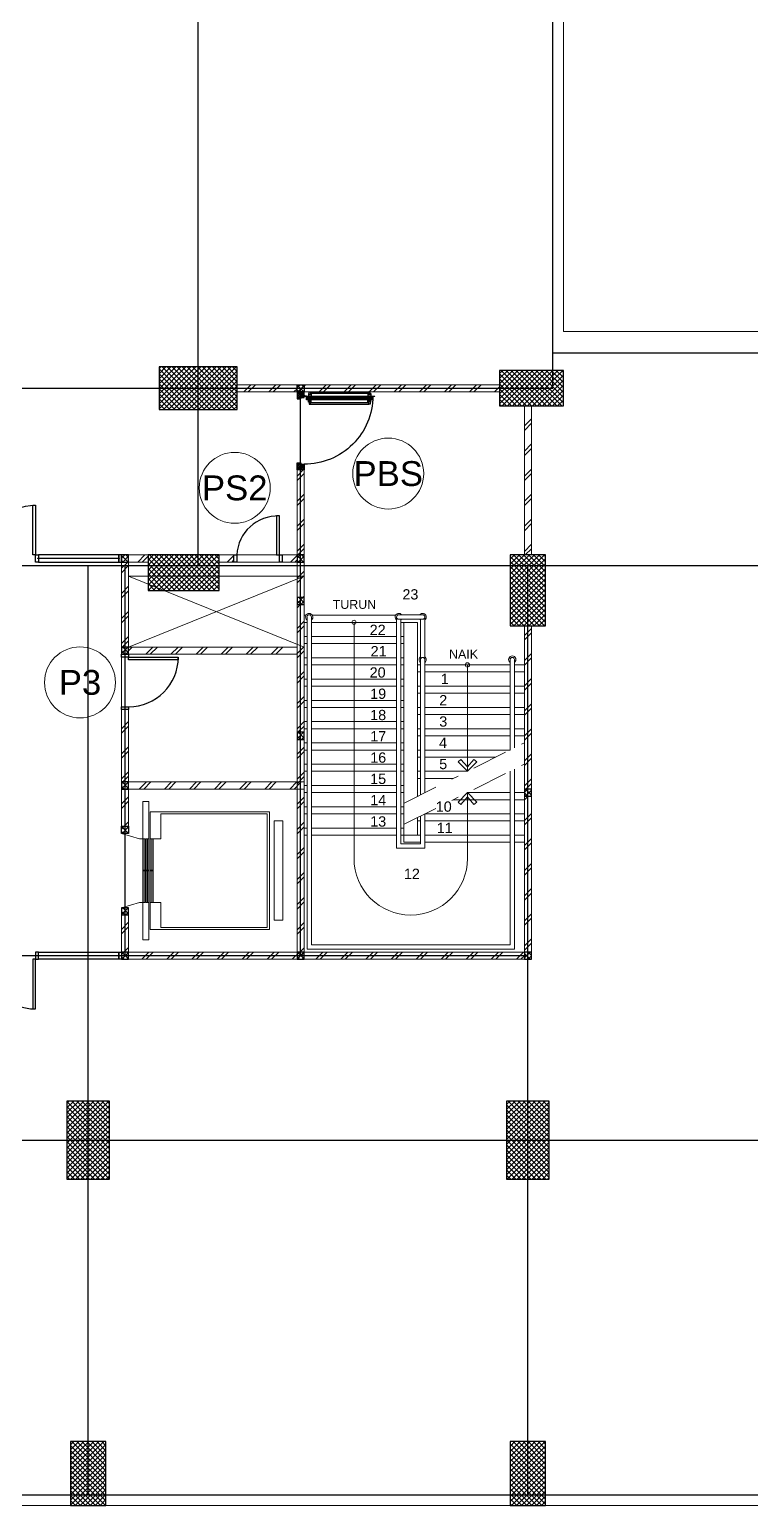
# Model space of a CAD drawing. Header units: millimetres. Extents: x -108 to 351, y -17 to 192.
# Drawn here: x 36.37 to 46.54, y -0.15 to 20.66 of the extents above; entities that cross this region are included whole.
import ezdxf
from ezdxf.enums import TextEntityAlignment as Align

# ---------------------------------------------------------------- set-up
doc = ezdxf.new("R2010")
doc.units = ezdxf.units.MM
doc.linetypes.add('DASHDOT', pattern=[1, 0.5, -0.25, 0, -0.25])
for name, color, linetype, lineweight in [('ars', 11, 'Continuous', 0), ('ars @ 1', 11, 'Continuous', 0), ('ARSIR', 31, 'Continuous', 5), ('KACA', 151, 'Continuous', 5), ('KOL', 1, 'Continuous', 30), ('KOLOM', 4, 'Continuous', 9), ('lan', 7, 'Continuous', 15), ('LIFT', 15, 'Continuous', 15), ('NOT', 7, 'Continuous', 20), ('Stair', 7, 'Continuous', 15), ('tem', 5, 'Continuous', 20)]:
    doc.layers.add(name, color=color, linetype=linetype, lineweight=lineweight)
doc.layers.add('as', color=1, linetype='Continuous', plot=False)
for name, color, linetype in [('HID', 1, 'Continuous'), ('Kusen', 30, 'Continuous'), ('STL', 6, 'Continuous')]:
    doc.layers.add(name, color=color, linetype=linetype)
doc.styles.add('RM25', font='arial.ttf')
doc.styles.add('S', font='simplex', dxfattribs={"width": 0.75})
doc.styles.get("Standard").update_dxf_attribs({"font": 'arial.ttf'})
pattern_1 = [(45, (0, -5), (-0.03535534, 0.03535534), []), (135, (0, -5), (-0.03535534, -0.03535534), [])]
pattern_2 = [(45, (0.1875, 0.385), (-0.1767767, 0.1767767), []), (45, (0.25, 0.385), (-0.1767767, 0.1767767), [])]
pattern_3 = [(225, (1.1, 1e-06), (-0.014142, 0.014142), []), (135, (1.1, 1e-06), (0.014142, 0.014142), [])]
pattern_4 = [(315, (-2e-13, 1e-06), (0.014142, 0.014142), []), (45, (-2e-13, 1e-06), (-0.014142, 0.014142), [])]
pattern_5 = [(45, (0, 0), (-0.1767767, 0.1767767), []), (45, (0.0625, 0), (-0.1767767, 0.1767767), [])]

# ---------------------------------------------------------------- blocks, each defined once
blk = doc.blocks.new('NAV')
blk.add_circle((0, -0.4), 0.4)
at = {"style": 'S', "width": 0.75, "flags": 4}
blk.add_attdef('AV', text='', height=0.3, dxfattribs=at).set_placement((0, -0.4), align=Align.MIDDLE)
blk = doc.blocks.new('k1')
at = {"layer": 'ars'}
h = blk.add_hatch(dxfattribs=at)
h.set_pattern_fill('_USER', color=256, scale=0.05, angle=45, double=1, pattern_type=0)
h.set_pattern_definition(pattern_1)
h.paths.add_polyline_path([(-0.3, -0.55), (0.3, -0.55), (0.3, 0.55), (-0.3, 0.55)])
at = {"layer": 'KOL'}
blk.add_lwpolyline([(-0.3, -0.55), (0.3, -0.55), (0.3, 0.55), (-0.3, 0.55)], close=True, dxfattribs=at)
blk = doc.blocks.new('k3')
at = {"layer": 'ars'}
h = blk.add_hatch(dxfattribs=at)
h.set_pattern_fill('_USER', color=256, scale=0.05, angle=45, double=1, pattern_type=0)
h.set_pattern_definition([(45, (0, -5.05), (-0.03535534, 0.03535534), []), (135, (0, -5.05), (-0.03535534, -0.03535534), [])])
h.paths.add_polyline_path([(-0.25, -0.45), (0.25, -0.45), (0.25, 0.45), (-0.25, 0.45)])
at = {"layer": 'KOL'}
blk.add_lwpolyline([(-0.25, -0.45), (0.25, -0.45), (0.25, 0.45), (-0.25, 0.45)], close=True, dxfattribs=at)
blk = doc.blocks.new('k2')
at = {"layer": 'ars'}
h = blk.add_hatch(dxfattribs=at)
h.set_pattern_fill('_USER', color=256, scale=0.05, angle=45, double=1, pattern_type=0)
h.set_pattern_definition(pattern_1)
h.paths.add_polyline_path([(-0.25, -0.5), (0.25, -0.5), (0.25, 0.5), (-0.25, 0.5)])
at = {"layer": 'KOL'}
blk.add_lwpolyline([(-0.25, -0.5), (0.25, -0.5), (0.25, 0.5), (-0.25, 0.5)], close=True, dxfattribs=at)
blk = doc.blocks.new('K 10.10')
at = {"layer": 'ars'}
h = blk.add_hatch(dxfattribs=at)
h.set_pattern_fill('_USER', color=256, scale=0.05, angle=45, double=1, pattern_type=0)
h.set_pattern_definition([(45, (0, 0), (-0.035355339, 0.035355339), []), (135, (0, 0), (-0.035355339, -0.035355339), [])])
h.paths.add_polyline_path([(1560.538, 1380.407), (1560.638, 1380.407), (1560.638, 1380.507), (1560.538, 1380.507)])
at = {"layer": 'KOL'}
blk.add_lwpolyline([(1560.538, 1380.407), (1560.638, 1380.407), (1560.638, 1380.507), (1560.538, 1380.507)], close=True, dxfattribs=at)
blk = doc.blocks.new('D-P90')
at = {"layer": 'ars'}
h = blk.add_hatch(dxfattribs=at)
h.set_pattern_fill('ANSI37', color=256, scale=0.005, angle=-90, style=0)
h.set_pattern_definition([(45, (-1350.94906, -1248.591899), (0.01122532015, -0.01122532015), []), (315, (-1350.94906, -1248.591899), (-0.01122532015, -0.01122532015), [])])
h.paths.add_polyline_path([(0.009, -0.183, -0.414214), (0.01, -0.184), (0.01, -1.116, -0.414214), (0.009, -1.117), (-0.034, -1.117, 0.414214), (-0.037, -1.12), (-0.037, -1.142, -1), (-0.038, -1.142), (-0.038, -0.158, -1), (-0.037, -0.158), (-0.037, -0.181, 0.414214), (-0.034, -0.183)])
at = {"layer": 'as'}
for p, q in [((-0.04, -0.158), (-0.046, -0.158)), ((-0.042, -0.161), (-0.042, -0.155))]:
    blk.add_line(p, q, dxfattribs=at)
at = {"layer": 'HID'}
for p, q in [((-0.044, -0.125), (-0.092, -0.077)), ((-0.042, -0.123), (-0.091, -0.075)), ((-0.066, -0.147), (-0.023, -0.104)), ((-0.063, -0.147), (-0.023, -0.107)), ((0.966, -0.147), (0.923, -0.104)), ((0.963, -0.147), (0.923, -0.107)), ((0.942, -0.123), (0.991, -0.075)), ((0.944, -0.125), (0.992, -0.077))]:
    blk.add_line(p, q, dxfattribs=at)
for points in [[(-0.044, -0.125), (-0.044, -0.125), (-0.042, -0.123), (-0.042, -0.123)], [(0.944, -0.125), (0.944, -0.125), (0.942, -0.123), (0.942, -0.123)]]:
    blk.add_lwpolyline(points, dxfattribs=at)
at = {"layer": 'KOL'}
blk.add_line((0.97, -0.13), (0.97, -0.15), dxfattribs=at)
at = {"layer": 'Kusen'}
for p, q in [((-0.042, -0.155), (-0.038, -0.156)), ((-0.042, -0.157), (-0.038, -0.158))]:
    blk.add_line(p, q, dxfattribs=at)
at = {"layer": 'Kusen', "ltscale": 2}
for p, q in [((-0.099, -0.221), (-0.099, -1.06)), ((-0.079, -0.241), (-0.079, -1.06)), ((-0.074, -0.211), (-0.04, -0.211)), ((-0.074, -0.221), (-0.074, -0.211)), ((-0.074, -0.251), (-0.074, -0.241)), ((-0.074, -0.251), (-0.04, -0.251)), ((-0.061, -0.251), (-0.061, -0.211)), ((-0.04, -0.251), (-0.04, -0.211)), ((0.046, -0.211), (0.012, -0.211)), ((0.012, -0.251), (0.012, -0.211)), ((0.046, -0.251), (0.012, -0.251)), ((0.033, -0.251), (0.033, -0.211)), ((0.046, -0.221), (0.046, -0.211)), ((0.046, -0.251), (0.046, -0.241)), ((0.053, -0.241), (0.053, -1.06)), ((0.073, -0.221), (0.073, -1.06)), ((-0.074, -1.05), (-0.04, -1.05)), ((-0.074, -1.05), (-0.074, -1.06)), ((-0.074, -1.08), (-0.074, -1.09)), ((-0.074, -1.09), (-0.04, -1.09)), ((-0.061, -1.05), (-0.061, -1.09)), ((-0.04, -1.05), (-0.04, -1.09)), ((0.046, -1.05), (0.012, -1.05)), ((0.012, -1.05), (0.012, -1.09)), ((0.046, -1.09), (0.012, -1.09)), ((0.033, -1.05), (0.033, -1.09)), ((0.046, -1.05), (0.046, -1.06)), ((0.046, -1.08), (0.046, -1.09))]:
    blk.add_line(p, q, dxfattribs=at)
for points in [[(-0.099, -0.241), (-0.061, -0.241), (-0.061, -0.221), (-0.099, -0.221), (-0.099, -0.241)], [(0.073, -0.241), (0.033, -0.241), (0.033, -0.221), (0.073, -0.221), (0.073, -0.241)], [(-0.101, -1.06), (-0.061, -1.06), (-0.061, -1.08), (-0.101, -1.08), (-0.101, -1.06)], [(0.073, -1.06), (0.033, -1.06), (0.033, -1.08), (0.073, -1.08), (0.073, -1.06)]]:
    blk.add_lwpolyline(points, dxfattribs=at)
at = {"layer": 'Kusen'}
blk.add_circle((-0.042, -0.158), 0.001, dxfattribs=at)
for radius, start, end in [(0.0025, 75.7804, 11.3851), (0.961, 270, 0.4597)]:
    blk.add_arc((-0.042, -0.158), radius, start, end, dxfattribs=at)
at = {"layer": 'STL'}
for p, q in [((-0.038, -0.158), (-0.038, -1.142)), ((-0.037, -0.181), (-0.037, -0.158)), ((-0.034, -0.183), (0.009, -0.183)), ((0.01, -0.184), (0.01, -1.116)), ((-0.037, -1.12), (-0.037, -1.142)), ((-0.034, -1.117), (0.009, -1.117))]:
    blk.add_line(p, q, dxfattribs=at)
for points in [[(0, -0.1), (0, -0.103), (-0.019, -0.103, 0.414214), (-0.02, -0.105), (-0.02, -0.148, -0.414214), (-0.022, -0.15), (-0.068, -0.15, -0.414214), (-0.07, -0.148), (-0.07, -0.13), (-0.067, -0.13), (-0.067, -0.146, 0.414214), (-0.065, -0.147), (-0.024, -0.147, 0.414214), (-0.023, -0.146), (-0.023, -0.102, -0.414214), (-0.021, -0.1)], [(0.9, -0.1), (0.9, -0.103), (0.919, -0.103, -0.414214), (0.92, -0.105), (0.92, -0.148, 0.414214), (0.922, -0.15), (0.968, -0.15, 0.414214), (0.97, -0.148), (0.97, -0.13), (0.967, -0.13), (0.967, -0.146, -0.414214), (0.966, -0.147), (0.925, -0.147, -0.414214), (0.923, -0.146), (0.923, -0.102, 0.414214), (0.921, -0.1)]]:
    blk.add_lwpolyline(points, format="xyb", close=True, dxfattribs=at)
blk.add_lwpolyline([(0.009, -0.182), (-0.034, -0.182, -0.414214), (-0.035, -0.181), (-0.035, -0.158, 1), (-0.04, -0.158), (-0.04, -1.142, 1), (-0.035, -1.142), (-0.035, -1.12, -0.414214), (-0.034, -1.119), (0.009, -1.119, 0.414214), (0.012, -1.116), (0.012, -0.184)], format="xyb", dxfattribs=at)
for centre, radius, start, end in [((-0.038, -0.158), 0.00075, 0, 180), ((-0.034, -0.181), 0.0025, 180, 270), ((0.009, -0.184), 0.0025, 360, 90), ((0.009, -0.184), 0.001, 360, 90), ((-0.038, -1.142), 0.00075, 180, 0), ((-0.034, -1.12), 0.0025, 90, 180), ((0.009, -1.116), 0.001, 270, 0)]:
    blk.add_arc(centre, radius, start, end, dxfattribs=at)
blk = doc.blocks.new('PINTU DARURAT')
at = {"layer": 'ARSIR'}
h = blk.add_hatch(dxfattribs=at)
h.set_pattern_fill('_USER', color=256, scale=0.02, angle=315, style=0, double=1, pattern_type=0)
h.set_pattern_definition(pattern_4)
edge = h.paths.add_edge_path()
edge.add_line((0, 0), (0.1, 0))
edge.add_line((0.1, 0), (0.1, 0.05))
edge.add_line((0.1, 0.05), (0.077, 0.05))
edge.add_line((0.077, 0.05), (0.077, 0.096))
edge.add_arc((0.076, 0.096), 0.0015, 360, 450)
edge.add_line((0.075, 0.097), (0.035, 0.097))
edge.add_arc((0.035, 0.096), 0.0015, 90, 180)
edge.add_line((0.033, 0.096), (0.033, 0.08))
edge.add_line((0.033, 0.08), (0.03, 0.08))
edge.add_line((0.03, 0.08), (0.03, 0.1))
edge.add_line((0.03, 0.1), (0, 0.1))
edge.add_line((0, 0.1), (0, 0))
h = blk.add_hatch(dxfattribs=at)
h.set_pattern_fill('_USER', color=256, scale=0.02, angle=315, style=0, double=1, pattern_type=0)
h.set_pattern_definition(pattern_4)
edge = h.paths.add_edge_path()
edge.add_line((0, 0), (0.1, 0))
edge.add_line((0.1, 0), (0.1, 0.05))
edge.add_line((0.1, 0.05), (0.077, 0.05))
edge.add_line((0.077, 0.05), (0.077, 0.096))
edge.add_arc((0.076, 0.096), 0.0015, 360, 450)
edge.add_line((0.075, 0.097), (0.035, 0.097))
edge.add_arc((0.035, 0.096), 0.0015, 90, 180)
edge.add_line((0.033, 0.096), (0.033, 0.08))
edge.add_line((0.033, 0.08), (0.03, 0.08))
edge.add_line((0.03, 0.08), (0.03, 0.1))
edge.add_line((0.03, 0.1), (0, 0.1))
edge.add_line((0, 0.1), (0, 0))
h = blk.add_hatch(dxfattribs=at)
h.set_pattern_fill('_USER', color=256, scale=0.02, angle=315, style=0, double=1, pattern_type=0)
h.set_pattern_definition(pattern_3)
edge = h.paths.add_edge_path()
edge.add_line((1.1, 0), (1, 0))
edge.add_line((1, 0), (1, 0.05))
edge.add_line((1, 0.05), (1.023, 0.05))
edge.add_line((1.023, 0.05), (1.023, 0.096))
edge.add_arc((1.024, 0.096), 0.0015, -630, -540, ccw=False)
edge.add_line((1.024, 0.097), (1.065, 0.097))
edge.add_arc((1.065, 0.096), 0.0015, -360, -270, ccw=False)
edge.add_line((1.067, 0.096), (1.067, 0.08))
edge.add_line((1.067, 0.08), (1.07, 0.08))
edge.add_line((1.07, 0.08), (1.07, 0.1))
edge.add_line((1.07, 0.1), (1.1, 0.1))
edge.add_line((1.1, 0.1), (1.1, 0))
h = blk.add_hatch(dxfattribs=at)
h.set_pattern_fill('_USER', color=256, scale=0.02, angle=315, style=0, double=1, pattern_type=0)
h.set_pattern_definition(pattern_3)
edge = h.paths.add_edge_path()
edge.add_line((1.1, 0), (1, 0))
edge.add_line((1, 0), (1, 0.05))
edge.add_line((1, 0.05), (1.023, 0.05))
edge.add_line((1.023, 0.05), (1.023, 0.096))
edge.add_arc((1.024, 0.096), 0.0015, -630, -540, ccw=False)
edge.add_line((1.024, 0.097), (1.065, 0.097))
edge.add_arc((1.065, 0.096), 0.0015, -360, -270, ccw=False)
edge.add_line((1.067, 0.096), (1.067, 0.08))
edge.add_line((1.067, 0.08), (1.07, 0.08))
edge.add_line((1.07, 0.08), (1.07, 0.1))
edge.add_line((1.07, 0.1), (1.1, 0.1))
edge.add_line((1.1, 0.1), (1.1, 0))
at = {"layer": 'KOL'}
blk.add_line((1.1, 0.1), (1.1, 0), dxfattribs=at)
blk.add_line((1.1, 0.1), (1.1, 0), dxfattribs=at)
blk.add_line((1.1, 0.1), (1.1, 0), dxfattribs=at)
blk.add_line((1.1, 0.1), (1.1, 0), dxfattribs=at)
for points in [[(0, 0), (0.1, 0), (0.1, 0.05), (0.077, 0.05), (0.077, 0.096, 0.414214), (0.075, 0.097), (0.035, 0.097, 0.414214), (0.033, 0.096), (0.033, 0.08), (0.03, 0.08), (0.03, 0.1), (0, 0.1)], [(0, 0), (0.1, 0), (0.1, 0.05), (0.077, 0.05), (0.077, 0.096, 0.414214), (0.075, 0.097), (0.035, 0.097, 0.414214), (0.033, 0.096), (0.033, 0.08), (0.03, 0.08), (0.03, 0.1), (0, 0.1)], [(1.1, 0), (1, 0), (1, 0.05), (1.023, 0.05), (1.023, 0.096, -0.414214), (1.024, 0.097), (1.065, 0.097, -0.414214), (1.067, 0.096), (1.067, 0.08), (1.07, 0.08), (1.07, 0.1), (1.1, 0.1)], [(1.1, 0), (1, 0), (1, 0.05), (1.023, 0.05), (1.023, 0.096, -0.414214), (1.024, 0.097), (1.065, 0.097, -0.414214), (1.067, 0.096), (1.067, 0.08), (1.07, 0.08), (1.07, 0.1), (1.1, 0.1)]]:
    blk.add_lwpolyline(points, format="xyb", close=True, dxfattribs=at)
at = {"layer": 'Kusen', "xscale": -1, "rotation": 180}
blk.add_blockref('D-P90', (0.1, -0.05), dxfattribs=at)
blk = doc.blocks.new('P-70-DOBLE')
at = {"layer": 'Kusen'}
for points in [[(102.301, -17.94), (102.341, -17.94), (102.341, -18.04), (102.301, -18.04)], [(102.341, -18.04), (102.381, -18.04), (102.381, -18.74), (102.341, -18.74)], [(103.741, -18.04), (103.701, -18.04), (103.701, -18.74), (103.741, -18.74)], [(103.781, -17.94), (103.741, -17.94), (103.741, -18.04), (103.781, -18.04)]]:
    blk.add_lwpolyline(points, close=True, dxfattribs=at)
for centre, start, end in [((102.341, -18.04), 270, 360), ((103.741, -18.04), 180, 270)]:
    blk.add_arc(centre, 0.7, start, end, dxfattribs=at)
blk = doc.blocks.new('LIFT PENUMPANG')
at = {"layer": 'LIFT'}
for points in [[(-0.705, 1.955), (-0.705, 1.83), (0.695, 1.83), (0.695, 1.955)], [(-0.835, 1.765), (-0.835, 0.085), (0.825, 0.085), (0.825, 1.765)], [(-0.805, 1.735), (-0.805, 0.235), (-0.455, 0.235), (-0.455, 0.085), (0.445, 0.085), (0.445, 0.235), (0.795, 0.235), (0.795, 1.735)], [(-0.455, 0.085), (0.445, 0.085), (0.445, 0.125), (-0.455, 0.125)], [(-0.455, 0.105), (0.445, 0.105), (0.445, 0.125), (-0.455, 0.125)], [(-0.455, 0.025), (0.445, 0.025), (0.445, 0.065), (-0.455, 0.065)], [(-0.455, 0.045), (0.445, 0.045), (0.445, 0.065), (-0.455, 0.065)], [(-0.455, -0.02), (0.445, -0.02), (0.445, 0.02), (-0.455, 0.02)], [(-0.455, 0), (0.445, 0), (0.445, 0.02), (-0.455, 0.02)], [(-0.01, 0.125), (0, 0.125), (0, 0.085), (-0.01, 0.085)], [(-0.01, 0.065), (0, 0.065), (0, 0.025), (-0.01, 0.025)], [(-0.01, 0.02), (0, 0.02), (0, -0.02), (-0.01, -0.02)]]:
    blk.add_lwpolyline(points, close=True, dxfattribs=at)
for points in [[(-0.455, -0.02), (-0.98, -0.02), (-0.98, 0.065), (0.97, 0.065), (0.97, -0.02), (0.445, -0.02)], [(-0.455, -0.02), (-0.455, -0.065), (-0.53, -0.32)], [(0.445, -0.02), (0.445, -0.065), (0.52, -0.32)]]:
    blk.add_lwpolyline(points, dxfattribs=at)
at = {"layer": 'KOLOM', "extrusion": (0, 0, -1), "zscale": -1, "rotation": 270}
blk.add_blockref('K 10.10', (-1379.877, 1560.318), dxfattribs=at)
at = {"layer": 'KOLOM', "extrusion": (0, 0, -1), "xscale": -1, "zscale": -1, "rotation": 90}
blk.add_blockref('K 10.10', (1379.887, 1560.318), dxfattribs=at)
blk = doc.blocks.new('P.60')
at = {"layer": 'Kusen'}
for points in [[(1472.835, 997.535), (1472.875, 997.535), (1472.875, 997.435), (1472.835, 997.435)], [(1473.475, 997.535), (1473.515, 997.535), (1473.515, 997.435), (1473.475, 997.435)], [(1472.875, 996.885), (1472.915, 996.885), (1472.915, 997.435), (1472.875, 997.435)]]:
    blk.add_lwpolyline(points, close=True, dxfattribs=at)
blk.add_arc((1472.895, 997.466), 0.581, 268.0266, 356.9943, dxfattribs=at)
blk = doc.blocks.new('lt dasar')
at = {"layer": 'ars'}
h = blk.add_hatch(dxfattribs=at)
h.set_pattern_fill('TEMBOK', color=256, scale=0.25)
h.set_pattern_definition(pattern_2)
h.paths.add_polyline_path([(40.145, 15.65), (40.145, 15.55), (39.3, 15.55), (39.3, 15.65)])
h = blk.add_hatch(dxfattribs=at)
h.set_pattern_fill('TEMBOK', color=256, scale=0.25)
h.set_pattern_definition(pattern_2)
h.paths.add_polyline_path([(43, 15.65), (43, 15.55), (40.245, 15.55), (40.245, 15.65)])
h = blk.add_hatch(dxfattribs=at)
h.set_pattern_fill('TEMBOK', color=256, scale=0.25)
h.set_pattern_definition([(45, (36.09984, -35.315), (-0.1767767, 0.1767767), []), (45, (36.16234, -35.315), (-0.1767767, 0.1767767), [])])
h.paths.add_polyline_path([(43.35, 13.25), (43.45, 13.25), (43.45, 15.34), (43.35, 15.34)])
h = blk.add_hatch(dxfattribs=at)
h.set_pattern_fill('TEMBOK', color=256, scale=0.25)
h.set_pattern_definition([(45, (-0.005, 0.375), (-0.1767767, 0.1767767), []), (45, (0.0575, 0.375), (-0.1767767, 0.1767767), [])])
h.paths.add_polyline_path([(40.145, 14.45), (40.245, 14.45), (40.245, 13.25), (40.145, 13.25)])
h = blk.add_hatch(dxfattribs=at)
h.set_pattern_fill('TEMBOK', color=256, scale=0.25)
h.set_pattern_definition([(45, (-2.48, -0.925), (-0.1767767, 0.1767767), []), (45, (-2.4175, -0.925), (-0.1767767, 0.1767767), [])])
h.paths.add_polyline_path([(37.67, 13.15), (37.77, 13.15), (37.77, 11.95), (37.67, 11.95)])
h = blk.add_hatch(dxfattribs=at)
h.set_pattern_fill('TEMBOK', color=256, scale=0.25)
h.set_pattern_definition(pattern_5)
h.paths.add_polyline_path([(38.045, 13.15), (37.77, 13.15), (37.77, 13.25), (38.045, 13.25)])
h = blk.add_hatch(dxfattribs=at)
h.set_pattern_fill('TEMBOK', color=256, scale=0.25)
h.set_pattern_definition([(45, (32.75, 0.375), (-0.1767767, 0.1767767), []), (45, (32.8125, 0.375), (-0.1767767, 0.1767767), [])])
h.paths.add_polyline_path([(39.255, 13.15), (39.045, 13.15), (39.045, 13.25), (39.255, 13.25)])
h = blk.add_hatch(dxfattribs=at)
h.set_pattern_fill('TEMBOK', color=256, scale=0.25)
h.set_pattern_definition([(45, (33.64, 0.375), (-0.1767767, 0.1767767), []), (45, (33.7025, 0.375), (-0.1767767, 0.1767767), [])])
h.paths.add_polyline_path([(40.145, 13.15), (39.935, 13.15), (39.935, 13.25), (40.145, 13.25)])
h = blk.add_hatch(dxfattribs=at)
h.set_pattern_fill('TEMBOK', color=256, scale=0.25)
h.set_pattern_definition(pattern_5)
h.paths.add_polyline_path([(40.145, 13.15), (40.245, 13.15), (40.245, 12.65), (40.145, 12.65)])
h = blk.add_hatch(dxfattribs=at)
h.set_pattern_fill('TEMBOK', color=256, scale=0.25)
h.set_pattern_definition(pattern_5)
h.paths.add_polyline_path([(40.245, 10.75), (40.245, 12.55), (40.145, 12.55), (40.145, 10.75)])
h = blk.add_hatch(dxfattribs=at)
h.set_pattern_fill('TEMBOK', color=256, scale=0.25)
h.set_pattern_definition([(45, (-31, 6), (-0.1767767, 0.1767767), []), (45, (-30.9375, 6), (-0.1767767, 0.1767767), [])])
h.paths.add_polyline_path([(43.35, 12.25), (43.45, 12.25), (43.45, 9.95), (43.35, 9.95)])
h = blk.add_hatch(dxfattribs=at)
h.set_pattern_fill('TEMBOK', color=256, scale=0.25)
h.set_pattern_definition(pattern_5)
h.paths.add_polyline_path([(40.145, 11.85), (37.77, 11.85), (37.77, 11.95), (40.145, 11.95)])
h = blk.add_hatch(dxfattribs=at)
h.set_pattern_fill('TEMBOK', color=256, scale=0.25)
h.set_pattern_definition([(45, (-31, 4.1), (-0.1767767, 0.1767767), []), (45, (-30.9375, 4.1), (-0.1767767, 0.1767767), [])])
h.paths.add_polyline_path([(43.35, 9.85), (43.45, 9.85), (43.45, 7.65), (43.35, 7.65)])
h = blk.add_hatch(dxfattribs=at)
h.set_pattern_fill('TEMBOK', color=256, scale=0.25)
h.set_pattern_definition([(45, (1e-09, 0.375), (-0.1767767, 0.1767767), []), (45, (0.0625, 0.375), (-0.1767767, 0.1767767), [])])
h.paths.add_polyline_path([(43.35, 7.55), (40.245, 7.55), (40.245, 7.65), (43.35, 7.65)])
at = {"layer": 'ars @ 1'}
h = blk.add_hatch(dxfattribs=at)
h.set_pattern_fill('TEMBOK', color=256, scale=0.25)
h.set_pattern_definition(pattern_5)
h.paths.add_polyline_path([(37.77, 10.05), (37.67, 10.05), (37.67, 11.07), (37.77, 11.07)])
h = blk.add_hatch(dxfattribs=at)
h.set_pattern_fill('TEMBOK', color=256, scale=0.25)
h.set_pattern_definition([(45, (1589.31412, -394.1252), (-0.176776695, 0.176776695), []), (45, (1589.37662, -394.1252), (-0.176776695, 0.176776695), [])])
h.paths.add_polyline_path([(40.145, 7.65), (40.245, 7.65), (40.245, 10.65), (40.145, 10.65)])
h = blk.add_hatch(dxfattribs=at)
h.set_pattern_fill('TEMBOK', color=256, scale=0.25)
h.set_pattern_definition([(45, (1589.50661, -432.5052), (-0.176776695, 0.176776695), []), (45, (1589.56911, -432.5052), (-0.176776695, 0.176776695), [])])
h.paths.add_polyline_path([(37.77, 10.05), (37.77, 9.95), (40.245, 9.95), (40.245, 10.05)])
h = blk.add_hatch(dxfattribs=at)
h.set_pattern_fill('TEMBOK', color=256, scale=0.25)
h.set_pattern_definition(pattern_5)
h.paths.add_polyline_path([(37.77, 9.425), (37.67, 9.425), (37.67, 9.95), (37.77, 9.95)])
h = blk.add_hatch(dxfattribs=at)
h.set_pattern_fill('TEMBOK', color=256, scale=0.25)
h.set_pattern_definition(pattern_5)
h.paths.add_polyline_path([(37.77, 7.65), (37.67, 7.65), (37.67, 8.175), (37.77, 8.175)])
h = blk.add_hatch(dxfattribs=at)
h.set_pattern_fill('TEMBOK', color=256, scale=0.25)
h.set_pattern_definition(pattern_5)
h.paths.add_polyline_path([(37.77, 7.55), (37.77, 7.65), (40.245, 7.65), (40.245, 7.55)])
for p, q in [((39.855, 13.25), (39.295, 13.25)), ((39.895, 13.15), (39.295, 13.15)), ((37.77, 12.95), (40.245, 12.95)), ((40.245, 11.95), (37.77, 12.95)), ((37.77, 11.95), (40.245, 12.95))]:
    blk.add_line(p, q)
blk.add_lwpolyline([(43.9, 22.04), (43.9, 16.4)])
at = {"layer": 'ars'}
for p, q in [((40.272, 12.4), (40.245, 12.4)), ((40.285, 7.694), (40.285, 12.375)), ((40.348, 7.756), (40.348, 12.375)), ((41.534, 12.4), (40.361, 12.4)), ((41.548, 9.116), (41.548, 12.375)), ((41.579, 12.406), (41.916, 12.406)), ((41.579, 12.344), (41.916, 12.344)), ((41.61, 9.179), (41.61, 12.344)), ((41.885, 9.869), (41.885, 12.344)), ((41.948, 9.9), (41.948, 12.375)), ((40.285, 12.1), (40.245, 12.1)), ((41.548, 12.1), (40.348, 12.1)), ((41.65, 12.1), (41.61, 12.1)), ((40.285, 11.8), (40.245, 11.8)), ((41.548, 11.8), (40.348, 11.8)), ((41.65, 11.8), (41.61, 11.8)), ((43.148, 10.5), (43.148, 11.775)), ((43.21, 10.531), (43.21, 11.775)), ((40.285, 11.5), (40.245, 11.5)), ((41.548, 11.5), (40.348, 11.5)), ((41.65, 11.5), (41.61, 11.5)), ((41.885, 11.6), (41.845, 11.6)), ((43.148, 11.6), (41.948, 11.6)), ((43.35, 11.6), (43.21, 11.6)), ((41.885, 11.3), (41.845, 11.3)), ((43.148, 11.3), (41.948, 11.3)), ((43.35, 11.3), (43.21, 11.3)), ((40.285, 11.2), (40.245, 11.2)), ((41.548, 11.2), (40.348, 11.2)), ((41.65, 11.2), (41.61, 11.2)), ((40.285, 10.9), (40.245, 10.9)), ((41.548, 10.9), (40.348, 10.9)), ((41.65, 10.9), (41.61, 10.9)), ((41.885, 11), (41.845, 11)), ((43.148, 11), (41.948, 11)), ((43.35, 11), (43.21, 11)), ((41.885, 10.7), (41.845, 10.7)), ((43.148, 10.7), (41.948, 10.7)), ((43.35, 10.7), (43.21, 10.7)), ((40.285, 10.6), (40.245, 10.6)), ((41.548, 10.6), (40.348, 10.6)), ((41.65, 10.6), (41.61, 10.6)), ((40.285, 10.3), (40.245, 10.3)), ((41.548, 10.3), (40.348, 10.3)), ((41.65, 10.3), (41.61, 10.3)), ((41.885, 10.4), (41.845, 10.4)), ((42.947, 10.4), (41.948, 10.4)), ((43.148, 7.756), (43.148, 10.2)), ((43.21, 7.694), (43.21, 10.231)), ((40.285, 10), (40.245, 10)), ((41.548, 10), (40.348, 10)), ((41.65, 10), (41.61, 10)), ((41.885, 10.1), (41.845, 10.1)), ((42.347, 10.1), (41.948, 10.1)), ((43.148, 9.8), (42.347, 9.8)), ((43.35, 9.8), (43.21, 9.8)), ((40.285, 9.7), (40.245, 9.7)), ((41.548, 9.7), (40.348, 9.7)), ((41.65, 9.7), (41.61, 9.7)), ((41.948, 9.116), (41.948, 9.6)), ((40.285, 9.4), (40.245, 9.4)), ((41.548, 9.4), (40.348, 9.4)), ((41.65, 9.4), (41.61, 9.4)), ((41.885, 9.5), (41.845, 9.5)), ((41.885, 9.179), (41.885, 9.569)), ((43.148, 9.5), (41.948, 9.5)), ((43.35, 9.5), (43.21, 9.5)), ((41.885, 9.179), (41.61, 9.179)), ((41.65, 9.3), (41.65, 9.2)), ((41.885, 9.2), (41.65, 9.2)), ((43.148, 9.2), (41.948, 9.2)), ((43.35, 9.2), (43.21, 9.2)), ((41.948, 9.116), (41.548, 9.116)), ((43.148, 7.756), (40.348, 7.756)), ((43.21, 7.694), (40.285, 7.694))]:
    blk.add_line(p, q, dxfattribs=at)
for centre, radius, start, end in [((40.316, 12.375), 0.0512, 307.5719, 232.4281), ((40.316, 12.375), 0.0312, 0, 180), ((41.579, 12.375), 0.0512, 37.5719, 232.4281), ((41.579, 12.375), 0.0312, 90, 270), ((41.579, 12.375), 0.0512, 307.5719, 322.4281), ((41.916, 12.375), 0.0512, 307.5719, 142.4281), ((41.916, 12.375), 0.0512, 217.5719, 232.4281), ((41.916, 12.375), 0.0312, 270, 90), ((41.916, 11.775), 0.0512, 127.5719, 232.4281), ((41.916, 11.775), 0.0312, 0, 180), ((41.916, 11.775), 0.0512, 307.5719, 52.4281), ((43.179, 11.775), 0.0512, 307.5719, 232.4281), ((43.179, 11.775), 0.0312, 0, 180)]:
    blk.add_arc(centre, radius, start, end, dxfattribs=at)
at = {"layer": 'as'}
for p, q in [((38.75, 13.1), (38.75, 42.9)), ((43.75, 15.6), (43.75, 40.4)), ((43.75, 16.1), (74.4, 16.1)), ((30.65, 15.6), (43.75, 15.6)), ((40.195, 7.6), (40.195, 15.6)), ((0, 13.1), (74.4, 13.1)), ((37.2, 0), (37.2, 13.1)), ((37.72, 7.6), (37.72, 13.1)), ((43.4, 0), (43.4, 13.1)), ((43.4, 7.6), (31, 7.6)), ((0, 5), (74.4, 5)), ((0, 0), (74.4, 0))]:
    blk.add_line(p, q, dxfattribs=at)
at = {"layer": 'KACA'}
for points in [[(36.487, 13.203), (37.64, 13.203), (37.64, 13.198), (36.487, 13.198)], [(36.487, 7.597), (37.64, 7.597), (37.64, 7.602), (36.487, 7.602)]]:
    blk.add_lwpolyline(points, close=True, dxfattribs=at)
at = {"layer": 'Kusen'}
for points in [[(36.497, 13.15), (37.63, 13.15), (37.63, 13.25), (36.497, 13.25)], [(37.67, 13.25), (37.63, 13.25), (37.63, 13.15), (37.67, 13.15)], [(37.67, 11.81), (37.67, 11.85), (37.77, 11.85), (37.77, 11.81)], [(37.77, 11.77), (37.77, 11.81), (38.47, 11.81), (38.47, 11.77)], [(37.67, 11.07), (37.67, 11.11), (37.77, 11.11), (37.77, 11.07)], [(36.497, 7.65), (37.63, 7.65), (37.63, 7.55), (36.497, 7.55)], [(37.67, 7.55), (37.63, 7.55), (37.63, 7.65), (37.67, 7.65)]]:
    blk.add_lwpolyline(points, close=True, dxfattribs=at)
blk.add_arc((37.77, 11.81), 0.7, 270, 0, dxfattribs=at)
at = {"layer": 'lan'}
for p, q in [((43.9, 16.4), (75.95, 16.4)), ((40.285, 12.3), (40.245, 12.3)), ((41.548, 12.3), (40.348, 12.3)), ((40.948, 8.973), (40.948, 12.3)), ((41.845, 12.3), (41.61, 12.3)), ((41.65, 9.3), (41.65, 12.3)), ((41.845, 9.849), (41.845, 12.3)), ((40.285, 12), (40.245, 12)), ((41.548, 12), (40.348, 12)), ((41.65, 12), (41.61, 12)), ((37.67, 11.11), (37.67, 11.81)), ((40.285, 11.7), (40.245, 11.7)), ((41.548, 11.7), (40.348, 11.7)), ((41.65, 11.7), (41.61, 11.7)), ((41.885, 11.7), (41.845, 11.7)), ((43.148, 11.7), (41.948, 11.7)), ((42.547, 11.7), (42.547, 10.2)), ((43.35, 11.7), (43.21, 11.7)), ((40.285, 11.4), (40.245, 11.4)), ((41.548, 11.4), (40.348, 11.4)), ((41.65, 11.4), (41.61, 11.4)), ((41.885, 11.4), (41.845, 11.4)), ((43.148, 11.4), (41.948, 11.4)), ((43.35, 11.4), (43.21, 11.4)), ((40.285, 11.1), (40.245, 11.1)), ((41.548, 11.1), (40.348, 11.1)), ((41.65, 11.1), (41.61, 11.1)), ((41.885, 11.1), (41.845, 11.1)), ((43.148, 11.1), (41.948, 11.1)), ((43.35, 11.1), (43.21, 11.1)), ((40.285, 10.8), (40.245, 10.8)), ((41.548, 10.8), (40.348, 10.8)), ((41.65, 10.8), (41.61, 10.8)), ((41.885, 10.8), (41.845, 10.8)), ((43.148, 10.8), (41.948, 10.8)), ((43.35, 10.8), (43.21, 10.8)), ((40.285, 10.5), (40.245, 10.5)), ((41.548, 10.5), (40.348, 10.5)), ((41.65, 10.5), (41.61, 10.5)), ((41.885, 10.5), (41.845, 10.5)), ((43.148, 10.5), (41.948, 10.5)), ((40.285, 10.2), (40.245, 10.2)), ((41.548, 10.2), (40.348, 10.2)), ((41.65, 10.2), (41.61, 10.2)), ((41.885, 10.2), (41.845, 10.2)), ((42.547, 10.2), (41.948, 10.2)), ((40.285, 9.9), (40.245, 9.9)), ((41.548, 9.9), (40.348, 9.9)), ((41.65, 9.9), (41.61, 9.9)), ((43.148, 9.9), (42.547, 9.9)), ((42.547, 9.9), (42.547, 8.973)), ((43.35, 9.9), (43.21, 9.9)), ((40.285, 9.6), (40.245, 9.6)), ((41.548, 9.6), (40.348, 9.6)), ((41.65, 9.6), (41.61, 9.6)), ((43.148, 9.6), (41.948, 9.6)), ((43.35, 9.6), (43.21, 9.6)), ((41.845, 9.3), (41.845, 9.549)), ((40.285, 9.3), (40.245, 9.3)), ((41.548, 9.3), (40.348, 9.3)), ((41.885, 9.3), (41.61, 9.3)), ((43.148, 9.3), (41.948, 9.3)), ((43.35, 9.3), (43.21, 9.3)), ((31.25, -0.15), (36.95, -0.15)), ((37.45, -0.15), (43.15, -0.15)), ((43.65, -0.15), (49.35, -0.15))]:
    blk.add_line(p, q, dxfattribs=at)
at = {"layer": 'lan', "linetype": 'DASHDOT'}
for p, q in [((41.654, 9.753), (43.35, 10.601)), ((41.654, 9.453), (43.35, 10.301))]:
    blk.add_line(p, q, dxfattribs=at)
at = {"layer": 'lan', "ltscale": 2}
for points in [[(42.639, 10.368), (42.678, 10.334), (42.547, 10.2), (42.417, 10.334), (42.456, 10.368), (42.547, 10.262), (42.639, 10.368)], [(42.639, 9.732), (42.678, 9.766), (42.547, 9.9), (42.417, 9.766), (42.456, 9.732), (42.547, 9.838), (42.639, 9.732)]]:
    blk.add_lwpolyline(points, close=True, dxfattribs=at)
at = {"layer": 'lan'}
blk.add_arc((41.748, 8.973), 0.8, 180, 0, dxfattribs=at)
at = {"layer": 'Stair'}
for centre in [(40.948, 12.3), (42.547, 11.7)]:
    blk.add_circle(centre, 0.0296, dxfattribs=at)
at = {"layer": 'tem', "ltscale": 2}
for points in [[(40.145, 15.55), (40.145, 15.65), (39.3, 15.65), (39.3, 15.55)], [(43, 15.55), (43, 15.65), (40.245, 15.65), (40.245, 15.55)], [(43.35, 12.25), (43.45, 12.25), (43.45, 9.95), (43.35, 9.95)], [(43.35, 9.85), (43.45, 9.85), (43.45, 7.65), (43.35, 7.65)]]:
    blk.add_lwpolyline(points, close=True, dxfattribs=at)
at = {"layer": 'tem'}
for points in [[(43.45, 13.25), (43.45, 15.35), (43.35, 15.35), (43.35, 13.25)], [(40.245, 13.25), (40.245, 14.45), (40.145, 14.45), (40.145, 13.25)], [(37.77, 11.95), (37.67, 11.95), (37.67, 13.15), (37.77, 13.15)], [(38.045, 13.15), (37.77, 13.15), (37.77, 13.25), (38.045, 13.25)], [(39.255, 13.15), (39.045, 13.15), (39.045, 13.25), (39.255, 13.25)], [(40.145, 13.15), (39.935, 13.15), (39.935, 13.25), (40.145, 13.25)], [(40.245, 12.65), (40.245, 13.15), (40.145, 13.15), (40.145, 12.65)], [(40.245, 10.75), (40.245, 12.55), (40.145, 12.55), (40.145, 10.75)], [(40.145, 11.85), (37.77, 11.85), (37.77, 11.95), (40.145, 11.95)], [(37.77, 10.05), (37.67, 10.05), (37.67, 11.07), (37.77, 11.07)], [(40.145, 7.65), (40.245, 7.65), (40.245, 10.65), (40.145, 10.65)], [(37.77, 10.05), (37.77, 9.95), (40.245, 9.95), (40.245, 10.05)], [(37.77, 9.425), (37.67, 9.425), (37.67, 9.95), (37.77, 9.95)], [(37.77, 7.65), (37.67, 7.65), (37.67, 8.175), (37.77, 8.175)], [(37.77, 7.55), (37.77, 7.65), (40.245, 7.65), (40.245, 7.55)], [(43.35, 7.55), (40.245, 7.55), (40.245, 7.65), (43.35, 7.65)]]:
    blk.add_lwpolyline(points, close=True, dxfattribs=at)
at = {"color": 2, "rotation": 270}
blk.add_blockref('PINTU DARURAT', (40.145, 15.55), dxfattribs=at)
at = {"rotation": 270}
blk.add_blockref('LIFT PENUMPANG', (37.99, 8.795), dxfattribs=at)
at = {"layer": 'KOL'}
for name, p, rotation in [('k1', (38.75, 15.6), 90), ('k3', (43.45, 15.6), 270), ('k2', (38.545, 13), 90), ('k3', (37.2, 0.3), 180), ('k3', (43.4, 0.3), 180)]:
    blk.add_blockref(name, p, dxfattribs=dict(at, rotation=rotation))
for name, p in [('k2', (43.4, 12.75)), ('k1', (37.2, 5)), ('k1', (43.4, 5))]:
    blk.add_blockref(name, p, dxfattribs=at)
at = {"layer": 'KOLOM', "extrusion": (0, 0, -1), "zscale": -1, "rotation": 90}
blk.add_blockref('K 10.10', (1340.262, -1544.988), dxfattribs=at)
blk.add_blockref('K 10.10', (1340.262, -1544.988), dxfattribs=at)
at = {"layer": 'KOLOM', "extrusion": (0, 0, -1), "xscale": -1, "zscale": -1, "rotation": 180}
for p in [(-1598.308, 1393.657), (-1600.783, 1393.657), (-1600.783, 1393.057), (-1598.308, 1392.357), (-1600.783, 1391.157), (-1598.308, 1390.457), (-1598.308, 1388.057), (-1600.783, 1388.057), (-1603.988, 1388.057)]:
    blk.add_blockref('K 10.10', p, dxfattribs=at)
at = {"layer": 'KOLOM', "extrusion": (0, 0, -1), "xscale": -1, "zscale": -1}
blk.add_blockref('K 10.10', (1517.188, -1370.557), dxfattribs=at)
at = {"layer": 'Kusen', "rotation": 180}
blk.add_blockref('P.60', (1512.77, 1010.685), dxfattribs=at)
at = {"layer": 'lan', "color": 2, "xscale": -1, "rotation": 180}
blk.add_blockref('P-70-DOBLE', (-67.283, -4.79), dxfattribs=at)
at = {"layer": 'lan', "color": 2}
blk.add_blockref('P-70-DOBLE', (-67.283, 25.59), dxfattribs=at)
at = {"layer": 'NOT', "char_height": 0.14482, "attachment_point": 1}
for s, insert in [('\\pi0.0474;23', (41.583, 12.767)), ('\\pi0.048141;22', (41.121, 12.266)), ('\\pi0.061378;21', (41.121, 11.966)), ('\\pi0.047647;20', (41.121, 11.666)), ('\\pi0.12569;1', (42.045, 11.575)), ('\\pi0.055303;19', (41.121, 11.366)), ('\\pi0.1044;2', (42.045, 11.275)), ('\\pi0.055303;18', (41.121, 11.066)), ('\\pi0.10494;3', (42.045, 10.975)), ('\\pi0.055451;17', (41.121, 10.766)), ('\\pi0.10227;4', (42.045, 10.675)), ('\\pi0.0555;16', (41.121, 10.466)), ('\\pi0.10435;5', (42.045, 10.375)), ('\\pi0.054907;15', (41.121, 10.166)), ('\\pi0.055747;14', (41.121, 9.866)), ('\\pi0.055698;10', (42.045, 9.775)), ('\\pi0.055451;13', (41.121, 9.566)), ('\\pi0.069429;11', (42.045, 9.475)), ('\\pi0.056192;12', (41.595, 8.827))]:
    blk.add_mtext_dynamic_manual_height_columns(s, width=0.30472, gutter_width=1, heights=[0], dxfattribs=dict(at, insert=insert))
at = {"layer": 'NOT', "char_height": 0.125, "attachment_point": 1, "style": 'RM25'}
for s, width, insert in [('\\pi-0.023543;TURUN', 0.5456, (40.672, 12.615)), ('\\pi0.035295;NAIK', 0.46452, (42.253, 11.915))]:
    blk.add_mtext_dynamic_manual_height_columns(s, width=width, gutter_width=1.25, heights=[0], dxfattribs=dict(at, insert=insert))

msp = doc.modelspace()

# ---------------------------------------------------------------- block references
at = {"layer": 'lan'}
msp.add_blockref('lt dasar', (0, 0), dxfattribs=at)
at = {"layer": 'NOT'}
ref = msp.add_blockref('NAV', (41.43048, 14.8975), dxfattribs=dict(at, xscale=1.25, yscale=1.25, zscale=1.25))
ref.add_attrib('AV', 'PBS', dxfattribs={"layer": '0', "height": 0.35, "flags": 4}).set_placement((41.43048, 14.3975), align=Align.MIDDLE)
ref = msp.add_blockref('NAV', (39.26595, 14.69578), dxfattribs=dict(at, xscale=1.25, yscale=1.25, zscale=1.25))
ref.add_attrib('AV', 'PS2', dxfattribs={"layer": '0', "height": 0.35, "flags": 4}).set_placement((39.26595, 14.19578), align=Align.MIDDLE)
ref = msp.add_blockref('NAV', (37.08417, 11.95342), dxfattribs=dict(at, xscale=-1.25, yscale=1.25, zscale=1.25))
ref.add_attrib('AV', 'P3', dxfattribs={"layer": '0', "height": 0.35, "flags": 4}).set_placement((37.08417, 11.45342), align=Align.MIDDLE)

doc.saveas('drawing.dxf')
